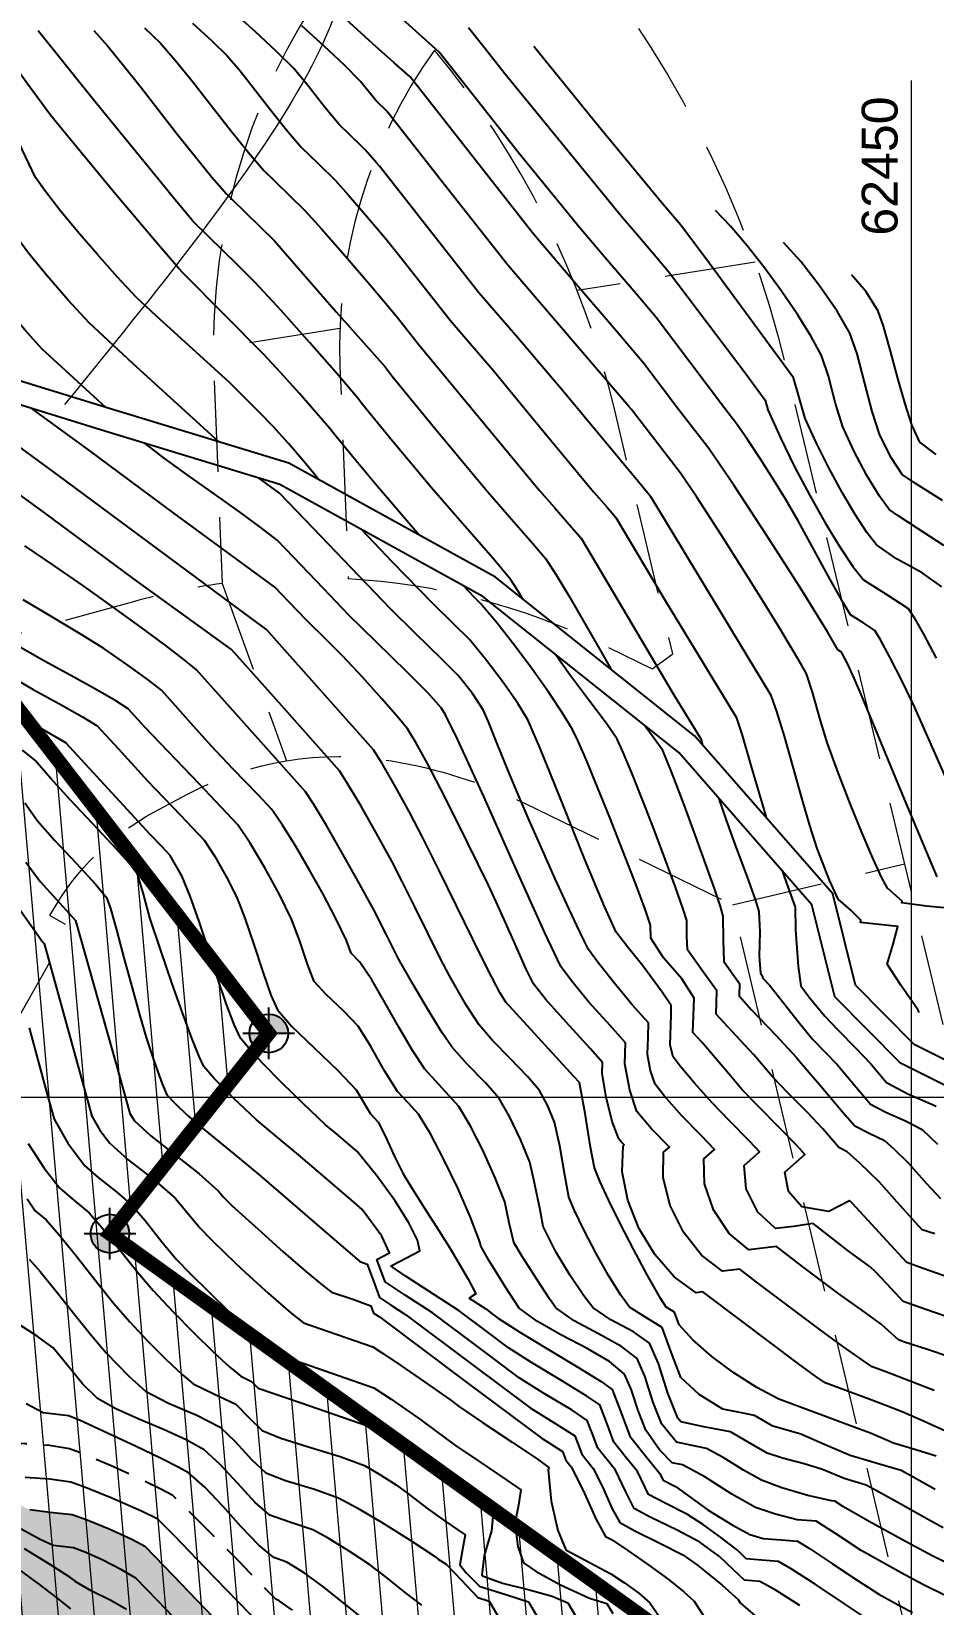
# Model space of a CAD drawing. Header units: metres. Extents: x 62264 to 62602, y 108404 to 109101.
# Drawn here: x 62419.3 to 62450.8, y 108682.3 to 108737.2 of the extents above; entities that cross this region are included whole.
import ezdxf
from ezdxf.enums import TextEntityAlignment as Align

# ---------------------------------------------------------------- set-up
doc = ezdxf.new("R2010")
doc.units = ezdxf.units.M
doc.header["$MEASUREMENT"] = 0
doc.linetypes.add('NASCOSTA', pattern=[9.525, 6.35, -3.175])
doc.linetypes.add('TRATTEGGIATA2', pattern=[0.375, 0.25, -0.125])
for name, color, linetype, lineweight in [('0__Symbol', 7, 'Continuous', 25), ('0_Col__Red_0.50', 14, 'Continuous', 50), ('0_Hatch', 2, 'Continuous', 9)]:
    doc.layers.add(name, color=color, linetype=linetype, lineweight=lineweight)
for name, color, linetype in [('colore lago', 131, 'Continuous'), ('coordinate', 2, 'Continuous'), ('curve livello 1m', 2, 'Continuous'), ('curve livello 5m', 7, 'Continuous'), ('LIN018CO', 6, 'Continuous'), ('LINCOLO-ROSSO-025', 10, 'Continuous'), ('Strade', 7, 'Continuous')]:
    doc.layers.add(name, color=color, linetype=linetype)
doc.layers.add('Colori bordi', color=5, linetype='Continuous', plot=False)
doc.styles.add('ARIAL', font='arial.ttf')

# ---------------------------------------------------------------- blocks, each defined once
blk = doc.blocks.new('CONTORNO')
at = {"layer": 'LINCOLO-ROSSO-025', "linetype": 'NASCOSTA', "lineweight": 0, "ltscale": 0.5}
for p, q in [((-21.794, 103.851), (-27.997, 102.858)), ((-36.269, 101.533), (-40.68, 100.827)), ((-40.374, 92.645), (-38.135, 86.465)), ((-22.578, 81.44), (-16.586, 82.868))]:
    blk.add_line(p, q, dxfattribs=at)
at = {"layer": 'LINCOLO-ROSSO-025', "linetype": 'NASCOSTA', "lineweight": 0, "ltscale": 0.5, "flags": 128}
for points in [[(26.165, -94.334), (25.446, -93.474), (-6.877, 42.135), (-4.985, 41.623), (-4.907, 41.912), (-5.109, 41.967), (-4.481, 44.283), (-5.968, 44.686), (9.426, 101.471, 0.76503), (-27.561, 123.114), (-31.83, 118.918, 0.278191), (-69.079, 126.141), (-85.83, 120.005), (-86.105, 120.756), (-102.99, 114.571), (-98.153, 109.314), (-85.2, 114.059), (-84.427, 113.219), (-89.144, 103.05), (-84.307, 97.793), (-77.785, 111.855), (-78.51, 112.191), (-77.184, 115.052, -0.198912), (-74.368, 117.643), (-67.474, 120.163, -0.281645), (-36.074, 114.45, 0.175507), (-40.663, 100.044), (-40.374, 92.645, 0.034114), (-43.469, 92.01), (-53.105, 89.338), (-53.319, 90.109), (-70.647, 85.303), (-66.249, 79.674), (-52.956, 83.36), (-52.253, 82.461), (-57.773, 72.704), (-53.908, 67.757), (-53.375, 67.075), (-47.588, 77.303), (-45.683, 80.67), (-46.38, 81.064), (-46.314, 81.181, -0.14195), (-42.731, 84.682), (-41.604, 85.286, -0.165813), (-34.47, 86.461, -0.072308), (-29.805, 84.968), (-22.578, 81.44), (16.586, -82.868), (15.866, -82.007), (19.27, -96.287), (18.407, -96.98), (19.153, -100.108), (27.051, -106.511), (29.932, -105.824), (28.44, -103.877), (26.165, -94.334)], [(-28.746, 115.78, -0.121281), (-20.708, 100.164), (-8.908, 50.657), (5.179, 102.622, 0.76503), (-24.477, 119.975)], [(-32.974, 111.245, 0.166114), (-36.267, 100.216), (-35.977, 92.817, -0.099876), (-27.103, 90.504), (-25.383, 89.664), (-24.664, 90.194), (-26.7, 98.736, 0.115961)]]:
    blk.add_lwpolyline(points, format="xyb", close=True, dxfattribs=at)
blk = doc.blocks.new('LEV_PLAN')
h = blk.add_hatch(color=256)
h.dxf.hatch_style = 1
h.paths.add_polyline_path([(-0.135, 0), (0, 0), (0, 0.135, 0.414214)])
h.paths.add_polyline_path([(0, 0), (0, -0.135, 0.414214), (0.135, 0)])
for p, q in [((0, -0.18), (0, 0.18)), ((-0.18, 0), (0.18, 0))]:
    blk.add_line(p, q)
blk.add_circle((0, 0), 0.135)
at = {"lineweight": 30, "flags": 106}
blk.add_attdef('VALUE', text='', height=0.25, dxfattribs=at).set_placement((0, 0.3), align=Align.BOTTOM_CENTER)

msp = doc.modelspace()

# ---------------------------------------------------------------- hatches: boundary and pattern name
at = {"layer": '0_Hatch'}
h = msp.add_hatch(dxfattribs=at)
h.set_pattern_fill('ANSI31', color=80, scale=10, angle=50)
h.paths.add_polyline_path([(62461.573, 108657.106), (62469.287, 108673.52), (62447.136, 108677.206), (62422.066, 108695.24), (62427.603, 108702.225), (62411.363, 108723.278), (62402.491, 108718.984), (62391.87, 108729.152), (62395.054, 108733.894), (62378.537, 108753.334), (62360.975, 108748.063), (62354.234, 108739.358), (62410.968, 108683.883), (62448.728, 108660.35), (62450.64, 108661.812), (62451.148, 108664.314), (62456.414, 108662.941), (62458.266, 108662.184), (62459.322, 108661.386), (62460.2, 108659.93)])
at = {"layer": 'colore lago', "linetype": 'Continuous', "lineweight": 0}
msp.add_hatch(color=256, dxfattribs=at).paths.add_polyline_path([(62424.984, 108653.069), (62419.433, 108652.547), (62413.953, 108651.637), (62408.529, 108650.359), (62403.21, 108648.764), (62398.021, 108646.797), (62392.955, 108644.487), (62388.067, 108641.873), (62383.347, 108638.914), (62379.143, 108635.919), (62374.987, 108632.528), (62370.912, 108628.752), (62367.864, 108625.55), (62364.577, 108621.72), (62361.992, 108618.302), (62358.884, 108613.699), (62356.087, 108608.883), (62353.615, 108603.924), (62351.491, 108598.79), (62349.698, 108593.52), (62348.257, 108588.148), (62347.162, 108582.699), (62346.433, 108577.206), (62346.076, 108571.827), (62346.067, 108566.27), (62346.414, 108560.708), (62347.156, 108555.214), (62348.241, 108549.757), (62349.108, 108546.543), (62347.868, 108543.897), (62343.805, 108542.34), (62343.071, 108542.931), (62342.215, 108543.399), (62341.494, 108543.605), (62340.731, 108543.397), (62339.788, 108542.895), (62338.814, 108542.367), (62337.958, 108542.081), (62337.463, 108542.167), (62336.538, 108542.374), (62334.253, 108542.969), (62331.322, 108543.785), (62328.139, 108544.685), (62325.098, 108545.533), (62322.593, 108546.195), (62321.848, 108546.361), (62320.984, 108546.545), (62320.474, 108546.666), (62319.859, 108546.963), (62319.103, 108547.335), (62317.961, 108547.824), (62316.581, 108548.386), (62315.066, 108548.989), (62313.523, 108549.599), (62312.055, 108550.183), (62310.769, 108550.711), (62309.769, 108551.147), (62309.112, 108551.475), (62308.074, 108552.131), (62305.134, 108553.829), (62301.974, 108555.846), (62300, 108557.145), (62300, 108746.102), (62331.882, 108763.679), (62334.507, 108761.512), (62338.392, 108758.6), (62343.084, 108755.721), (62348.103, 108752.428), (62352.959, 108748.821), (62356.982, 108746.672), (62361.491, 108743.204), (62364.809, 108741.018), (62364.85, 108740.982), (62366.701, 108739.452), (62368.7, 108737.832), (62369.305, 108737.355), (62369.749, 108737.014), (62370.359, 108736.582), (62371.24, 108735.973), (62371.627, 108735.711), (62374.472, 108733.847), (62374.708, 108733.696), (62375.544, 108733.194), (62376.513, 108732.622), (62377.024, 108732.307), (62377.264, 108731.984), (62377.853, 108731.572), (62378.743, 108731.016), (62379.493, 108730.514), (62379.904, 108730.173), (62380.53, 108729.628), (62381.289, 108728.95), (62382.099, 108728.213), (62382.879, 108727.488), (62383.568, 108726.81), (62384.361, 108726.013), (62384.891, 108725.5), (62385.513, 108725.007), (62386.29, 108724.44), (62387.153, 108723.834), (62388.028, 108723.224), (62388.845, 108722.646), (62389.533, 108722.136), (62390.019, 108721.728), (62390.461, 108721.189), (62391.046, 108720.467), (62391.593, 108719.84), (62392.228, 108719.121), (62392.561, 108718.731), (62392.862, 108718.087), (62393.16, 108717.245), (62393.458, 108716.296), (62393.758, 108715.335), (62394.064, 108714.455), (62394.378, 108713.747), (62394.629, 108713.387), (62395.018, 108712.892), (62395.432, 108712.426), (62395.814, 108712.034), (62396.33, 108711.596), (62397.152, 108710.938), (62398.032, 108710.258), (62398.87, 108709.636), (62399.584, 108709.126), (62399.96, 108708.881), (62400.685, 108708.661), (62401.612, 108708.484), (62402.549, 108708.306), (62403.305, 108708.084), (62403.979, 108707.68), (62404.973, 108707.002), (62405.674, 108706.477), (62406.299, 108705.979), (62406.659, 108705.658), (62407.074, 108705.014), (62407.565, 108704.234), (62408.06, 108703.631), (62408.444, 108703.148), (62408.613, 108702.358), (62408.809, 108701.374), (62409.055, 108700.585), (62409.399, 108699.598), (62409.737, 108698.707), (62410.053, 108697.961), (62410.417, 108697.156), (62410.768, 108696.423), (62411.044, 108695.894), (62411.352, 108695.436), (62411.941, 108694.585), (62412.688, 108693.536), (62413.24, 108692.756), (62413.64, 108692.028), (62414.101, 108691.1), (62414.582, 108690.096), (62415.042, 108689.143), (62415.44, 108688.363), (62415.735, 108687.883), (62416.22, 108687.475), (62417.091, 108686.877), (62417.986, 108686.309), (62418.762, 108685.857), (62419.277, 108685.61), (62419.98, 108685.523), (62420.747, 108685.436), (62421.269, 108685.254), (62422.042, 108684.935), (62422.834, 108684.575), (62423.302, 108684.318), (62424.281, 108683.305), (62425.656, 108681.875), (62426.449, 108681.066), (62427.156, 108680.351), (62427.673, 108679.833), (62427.895, 108679.62), (62428.432, 108679.384), (62429.04, 108678.92), (62429.869, 108678.212), (62430.484, 108677.629), (62430.843, 108677.243), (62431.218, 108676.364), (62431.557, 108675.296), (62431.913, 108674.527), (62432.355, 108674.247), (62432.858, 108673.942), (62433.455, 108673.231), (62434.097, 108672.326), (62434.701, 108671.601), (62435.197, 108671.28), (62435.685, 108671.01), (62436.144, 108670.755), (62436.707, 108670.388), (62437.492, 108669.855), (62438.358, 108669.253), (62439.162, 108668.678), (62440.078, 108667.996), (62441.13, 108667.19), (62442.002, 108666.501), (62442.908, 108665.758), (62443.789, 108665.021), (62444.562, 108664.359), (62445.144, 108663.844), (62445.453, 108663.547), (62446.014, 108662.665), (62446.501, 108661.941), (62447.153, 108661.7), (62448.876, 108661.081), (62447.183, 108652.749), (62446.943, 108651.566), (62441.595, 108652.495), (62436.09, 108653.04), (62430.527, 108653.236)])

# ---------------------------------------------------------------- linework, layer by layer
at = {"layer": '0_Col__Red_0.50', "color": 80, "const_width": 0.5}
msp.add_lwpolyline([(62461.573, 108657.106), (62469.287, 108673.52), (62447.136, 108677.206), (62422.066, 108695.24), (62427.603, 108702.225), (62411.363, 108723.278), (62402.491, 108718.984), (62391.87, 108729.152), (62395.054, 108733.894), (62378.537, 108753.334), (62360.975, 108748.063), (62354.234, 108739.358), (62410.968, 108683.883), (62448.728, 108660.35), (62450.64, 108661.812), (62451.148, 108664.314), (62456.414, 108662.941), (62458.266, 108662.184), (62459.322, 108661.386), (62460.2, 108659.93), (62461.573, 108657.106)], dxfattribs=at)
at = {"layer": 'Colori bordi', "linetype": 'Continuous', "lineweight": 0, "flags": 128}
msp.add_lwpolyline([(62419.277, 108685.61), (62419.98, 108685.523), (62420.747, 108685.436), (62420.747, 108685.436), (62421.269, 108685.254), (62422.042, 108684.935), (62422.834, 108684.575), (62423.302, 108684.318), (62423.302, 108684.318), (62424.281, 108683.305), (62425.656, 108681.875)], dxfattribs=at)
at = {"layer": 'coordinate', "linetype": 'Continuous', "lineweight": 0}
for p, q in [((62450, 108735.452), (62450, 108403.974)), ((62300, 108700), (62492.122, 108700))]:
    msp.add_line(p, q, dxfattribs=at)
at = {"layer": 'curve livello 1m', "color": 152, "linetype": 'TRATTEGGIATA2', "ltscale": 5, "flags": 128}
msp.add_lwpolyline([(62449.409, 108663.703), (62444.734, 108667.217), (62444.734, 108667.217), (62443.954, 108667.783), (62443.429, 108668.028), (62442.969, 108668.248), (62442.969, 108668.248), (62442.47, 108668.783), (62441.977, 108669.175), (62441.124, 108669.816), (62440.102, 108670.575), (62439.103, 108671.321), (62438.32, 108671.922), (62438.32, 108671.922), (62437.534, 108672.562), (62437.08, 108672.956), (62437.08, 108672.956), (62436.692, 108673.419), (62436.139, 108674.141), (62435.492, 108675.027), (62434.819, 108675.983), (62434.191, 108676.913), (62434.191, 108676.913), (62434.183, 108676.926), (62434.135, 108676.968), (62433.554, 108677.536), (62432.857, 108678.242), (62432.184, 108678.923), (62431.677, 108679.412), (62431.677, 108679.412), (62430.841, 108680.147), (62429.964, 108680.89), (62429.133, 108681.568), (62428.437, 108682.108), (62427.967, 108682.438), (62427.967, 108682.438), (62427.85, 108682.49), (62427.362, 108682.981), (62426.953, 108683.405), (62426.568, 108683.805), (62426.568, 108683.805), (62425.763, 108684.619), (62425.037, 108685.346), (62424.499, 108685.878), (62424.256, 108686.107), (62424.256, 108686.107), (62423.838, 108686.33), (62423.033, 108686.718), (62422.083, 108687.153), (62422.083, 108687.153), (62421.201, 108687.532), (62420.659, 108687.741), (62420.659, 108687.741), (62419.96, 108687.849), (62419.097, 108687.916), (62418.267, 108687.984), (62417.665, 108688.094), (62417.665, 108688.094), (62417.563, 108688.156), (62417.547, 108688.17), (62417.258, 108688.62), (62416.882, 108689.325), (62416.442, 108690.213), (62415.962, 108691.213), (62415.465, 108692.25), (62414.976, 108693.254), (62414.519, 108694.151), (62414.116, 108694.869), (62414.116, 108694.869), (62413.888, 108695.19), (62413.731, 108695.42), (62413.447, 108696.014), (62412.957, 108697.086), (62412.957, 108697.086), (62412.542, 108698.014), (62412.149, 108698.906), (62411.838, 108699.625), (62411.669, 108700.032), (62411.669, 108700.032), (62411.493, 108700.551), (62411.338, 108701.075), (62411.338, 108701.075), (62411.14, 108702.019), (62410.936, 108703.116), (62410.783, 108703.767), (62410.783, 108703.767), (62410.46, 108704.208), (62409.848, 108704.939), (62409.171, 108705.744), (62408.647, 108706.405), (62408.195, 108707.116), (62407.772, 108707.467), (62406.911, 108708.146), (62405.935, 108708.914), (62405.164, 108709.532), (62404.859, 108709.794), (62404.558, 108710.033), (62403.965, 108710.163), (62402.733, 108710.397), (62401.329, 108710.662), (62400.217, 108710.883), (62399.534, 108711.046), (62399.508, 108711.064), (62399.419, 108711.135), (62398.941, 108711.7), (62398.366, 108712.469), (62397.791, 108713.304), (62397.315, 108714.068), (62396.999, 108714.708), (62396.588, 108715.641), (62396.135, 108716.7), (62395.69, 108717.718), (62395.307, 108718.531), (62394.833, 108719.384), (62394.335, 108720.199), (62394, 108720.666), (62393.527, 108721.291), (62392.891, 108722.096), (62392.334, 108722.781), (62392.022, 108723.139), (62391.403, 108723.624), (62390.228, 108724.482), (62388.787, 108725.522), (62387.371, 108726.549), (62386.269, 108727.371), (62385.592, 108727.906), (62384.834, 108728.52), (62384.222, 108729.031), (62383.639, 108729.546), (62382.938, 108730.185), (62382.188, 108730.877), (62381.454, 108731.553), (62380.802, 108732.145), (62380.301, 108732.582), (62379.555, 108733.154), (62378.591, 108733.891), (62378.094, 108734.284), (62377.713, 108734.585), (62377.036, 108735.03), (62375.97, 108735.715), (62375.055, 108736.311), (62373.009, 108737.706), (62371.181, 108738.986), (62370.681, 108739.355), (62370.133, 108739.77), (62369.655, 108740.145), (62369.247, 108740.473), (62368.148, 108741.404), (62366.867, 108742.513), (62365.789, 108743.468)], dxfattribs=at)
at = {"layer": 'curve livello 1m', "flags": 128}
for points in [[(62429.349, 108721.53), (62429.122, 108721.802), (62428.82, 108722.171), (62428.768, 108722.239), (62428.29, 108722.793), (62427.74, 108723.399), (62427.285, 108723.87), (62426.721, 108724.438), (62426.218, 108724.932), (62423.681, 108727.249), (62422.979, 108727.894), (62422.315, 108728.608), (62421.618, 108729.391), (62420.936, 108730.187), (62420.318, 108730.936), (62419.813, 108731.582), (62419.47, 108732.065), (62419.117, 108732.801), (62418.75, 108733.581), (62418.265, 108734.316), (62417.656, 108735.144), (62417.105, 108735.818), (62415.794, 108737.039), (62413.415, 108739.201)], [(62421.922, 108724.052), (62419.695, 108726.1), (62419.098, 108726.757), (62418.527, 108727.436), (62418.154, 108727.932), (62417.807, 108728.562), (62417.416, 108729.398), (62417, 108730.344), (62416.579, 108731.306), (62416.17, 108732.189), (62415.794, 108732.9), (62415.349, 108733.552), (62414.863, 108734.166), (62414.121, 108734.858), (62412.774, 108736.082), (62411.614, 108737.147), (62409.805, 108738.892)], [(62432.841, 108719.602), (62431.397, 108721.289), (62431.397, 108721.289), (62430.521, 108722.336), (62429.847, 108723.161), (62429.731, 108723.313), (62429.271, 108723.856), (62428.663, 108724.549), (62428.015, 108725.272), (62427.434, 108725.903), (62424.656, 108728.702), (62424.45, 108728.904), (62423.673, 108729.809), (62422.215, 108731.548), (62420.513, 108733.599), (62419.994, 108734.239), (62419.376, 108735.076), (62418.67, 108736.054), (62418.226, 108736.644), (62416.631, 108738.13)], [(62425.867, 108722.85), (62422.868, 108725.589), (62421.337, 108726.997), (62420.61, 108727.789), (62419.867, 108728.647), (62419.228, 108729.43), (62418.812, 108729.999), (62418.46, 108730.67), (62418.059, 108731.573), (62417.649, 108732.499), (62417.272, 108733.24), (62416.892, 108733.816), (62416.415, 108734.464), (62415.984, 108734.992), (62414.958, 108735.949), (62413.095, 108737.641)], [(62450.274, 108702.958), (62450.247, 108703.029), (62450.247, 108703.029), (62449.637, 108703.91), (62449.162, 108704.64), (62449.162, 108704.64), (62449.375, 108705.337), (62449.532, 108705.948), (62449.532, 108705.948), (62448.887, 108706.021), (62448.235, 108706.093), (62448.235, 108706.093), (62448.25, 108706.175), (62447.892, 108706.519), (62447.457, 108706.909), (62447.457, 108706.909), (62447.15, 108707.572), (62446.726, 108708.669), (62446.726, 108708.669), (62446.467, 108709.469), (62446.175, 108710.472), (62445.871, 108711.552), (62445.579, 108712.585), (62445.322, 108713.443), (62445.123, 108714.002), (62445.123, 108714.002), (62441.197, 108720.482), (62440.929, 108720.933), (62440.81, 108721.071), (62440.479, 108721.471), (62437.861, 108724.633), (62436.281, 108726.474), (62434.93, 108728.052), (62431.458, 108732.46), (62431.358, 108732.586), (62430.969, 108733.036), (62430.84, 108733.162), (62430.045, 108733.93), (62429.538, 108734.543), (62428.964, 108735.279), (62428.475, 108735.865), (62427.874, 108736.465), (62427.124, 108737.157), (62426.289, 108737.901)], [(62450.901, 108707.678), (62449.827, 108710.247), (62448.325, 108713.879), (62448.325, 108713.879), (62448.008, 108714.609), (62447.788, 108715.098), (62447.788, 108715.098), (62447.571, 108715.515), (62447.44, 108715.6), (62447.085, 108716.23), (62446.105, 108717.81), (62444.958, 108719.6), (62443.838, 108721.302), (62442.94, 108722.617), (62441.889, 108723.98), (62440.682, 108725.581), (62439.717, 108726.721), (62438.239, 108728.44), (62436.975, 108729.925), (62436.802, 108730.136), (62434.345, 108733.269), (62432.527, 108735.574), (62431.977, 108736.066), (62431.232, 108736.73), (62429.898, 108737.948)], [(62452.381, 108708.481), (62450.133, 108713.592), (62449.685, 108714.506), (62449.259, 108715.341), (62448.921, 108715.973), (62448.736, 108716.276), (62448.736, 108716.276), (62448.316, 108716.547), (62447.889, 108716.822), (62447.889, 108716.822), (62447.638, 108717.224), (62447.179, 108718.048), (62446.617, 108719.076), (62446.058, 108720.092), (62445.608, 108720.877), (62445.608, 108720.877), (62445.21, 108721.518), (62444.744, 108722.246), (62444.289, 108722.937), (62443.924, 108723.471), (62443.497, 108724.025), (62441.111, 108727.188), (62440.415, 108728.012), (62439.347, 108729.254), (62438.434, 108730.326), (62436.318, 108732.914), (62434.726, 108734.944), (62433.548, 108736.438), (62431.797, 108738.007)], [(62421.506, 108737.198), (62421.986, 108736.653), (62422.542, 108735.976), (62423.15, 108735.209), (62423.785, 108734.394), (62424.425, 108733.574), (62425.044, 108732.79), (62425.62, 108732.086), (62426.127, 108731.503), (62426.127, 108731.503), (62426.296, 108731.34), (62427.808, 108729.864), (62429.955, 108727.381), (62431.657, 108725.462), (62431.9, 108725.141), (62433.32, 108723.405), (62435.162, 108721.202), (62435.917, 108720.329), (62436.792, 108719.324), (62437.268, 108718.767), (62437.628, 108718.218), (62438.091, 108717.443), (62438.622, 108716.522), (62439.187, 108715.534), (62439.542, 108714.916)], [(62423.273, 108737.291), (62423.829, 108736.754), (62423.829, 108736.754), (62424.343, 108736.163), (62424.95, 108735.408), (62425.607, 108734.567), (62426.269, 108733.718), (62426.893, 108732.941), (62427.433, 108732.312), (62427.433, 108732.312), (62427.81, 108731.947), (62428.862, 108730.922), (62429.443, 108730.278), (62430.266, 108729.336), (62431.182, 108728.267), (62432.042, 108727.243), (62432.042, 108727.243), (62432.86, 108726.214), (62432.926, 108726.129), (62432.982, 108726.064), (62433.032, 108726.004), (62437.045, 108721.158), (62437.562, 108720.56), (62438.162, 108719.871), (62438.489, 108719.489), (62441.729, 108714.031), (62442.663, 108712.49), (62442.729, 108712.28)], [(62424.949, 108737.448), (62425.62, 108736.835), (62426.152, 108736.309), (62426.152, 108736.309), (62426.604, 108735.784), (62427.143, 108735.106), (62427.715, 108734.371), (62428.265, 108733.677), (62428.739, 108733.121), (62428.739, 108733.121), (62429.325, 108732.554), (62429.915, 108731.979), (62430.385, 108731.455), (62431.046, 108730.691), (62431.7, 108729.915), (62431.7, 108729.915), (62432.159, 108729.337), (62433.928, 108727.091), (62434.616, 108726.287), (62435.422, 108725.349), (62435.422, 108725.349), (62436.756, 108723.737), (62438.927, 108721.114), (62439.376, 108720.597), (62439.709, 108720.211), (62441.463, 108717.257), (62443.893, 108713.246), (62444.091, 108712.653), (62444.415, 108711.56), (62444.802, 108710.228), (62444.942, 108709.748)], [(62434.569, 108737.301), (62435.107, 108736.619), (62435.835, 108735.692), (62435.835, 108735.692), (62439.892, 108730.728), (62439.892, 108730.728), (62440.455, 108730.068), (62441.112, 108729.303), (62441.541, 108728.796), (62441.541, 108728.796), (62444.207, 108725.26), (62444.908, 108724.301), (62445.008, 108723.962), (62445.441, 108722.996), (62445.936, 108721.984), (62446.466, 108720.977), (62447, 108720.028), (62447.509, 108719.188), (62447.965, 108718.509), (62448.338, 108718.043), (62449.125, 108717.538), (62449.9, 108717.036), (62450.091, 108716.743), (62450.425, 108716.146), (62450.866, 108715.313)], [(62451.065, 108717.797), (62450.378, 108718.287), (62449.489, 108718.77), (62448.788, 108719.265), (62448.788, 108719.265), (62448.457, 108719.686), (62448.048, 108720.314), (62447.594, 108721.087), (62447.13, 108721.945), (62446.691, 108722.826), (62446.31, 108723.669), (62446.31, 108723.669), (62446.097, 108724.403), (62445.893, 108725.079), (62442.972, 108729.075), (62441.97, 108730.403), (62441.351, 108731.129), (62439.089, 108733.874), (62436.849, 108736.637)], [(62451.088, 108720.805), (62450.15, 108721.4), (62449.686, 108721.709), (62449.686, 108721.709), (62449.314, 108722.277), (62448.913, 108723.083), (62448.913, 108723.083), (62448.643, 108723.907), (62448.376, 108724.932), (62448.115, 108725.921), (62447.864, 108726.636), (62447.417, 108727.409), (62446.809, 108728.294), (62446.151, 108729.141), (62445.549, 108729.802)], [(62450.875, 108722.412), (62450.297, 108722.839), (62450.022, 108723.444), (62449.786, 108724.178), (62449.529, 108725.105), (62449.273, 108726.062), (62449.039, 108726.886), (62448.849, 108727.414), (62448.427, 108728.077), (62447.924, 108728.679)], [(62450.866, 108687.487), (62450.161, 108687.7), (62449.379, 108687.931), (62449.379, 108687.931), (62448.581, 108688.283), (62448.202, 108688.428), (62445.424, 108689.458), (62445.386, 108689.475), (62445.376, 108689.478), (62445.37, 108689.481), (62445.359, 108689.483), (62444.62, 108689.871), (62443.823, 108690.385), (62443.051, 108690.962), (62442.387, 108691.542), (62441.912, 108692.062), (62441.912, 108692.062), (62441.746, 108692.503), (62441.459, 108692.683), (62441.272, 108692.965), (62440.797, 108693.808), (62440.314, 108694.704), (62439.857, 108695.589), (62439.459, 108696.399), (62439.149, 108697.07), (62438.962, 108697.54), (62438.962, 108697.54), (62438.822, 108698.259), (62438.63, 108699.435), (62438.449, 108700.446), (62438.449, 108700.446), (62438.435, 108700.502), (62438.435, 108700.509), (62438.244, 108700.722), (62435.869, 108703.31), (62435.675, 108703.63), (62435.246, 108704.448), (62434.717, 108705.507), (62434.134, 108706.695), (62433.542, 108707.903), (62432.986, 108709.019), (62432.512, 108709.934), (62432.512, 108709.934), (62432.018, 108710.826), (62431.552, 108711.631), (62431.254, 108712.108), (62431.254, 108712.108), (62427.793, 108716.011), (62427.521, 108716.313), (62426.996, 108716.693), (62420.494, 108721.517), (62417.461, 108723.73)], [(62450.798, 108689.771), (62449.059, 108690.441), (62448.636, 108690.598), (62448.298, 108690.827), (62447.609, 108691.316), (62446.778, 108691.918), (62446.778, 108691.918), (62444.597, 108693.559), (62444.021, 108694.003), (62443.424, 108693.928), (62442.687, 108694.495), (62442.064, 108695.293), (62441.603, 108696.222), (62441.356, 108697.183), (62441.37, 108698.077), (62441.37, 108698.077), (62441.571, 108698.255), (62440.946, 108698.9), (62440.437, 108699.501), (62440.192, 108700.24), (62440.016, 108701.161), (62440.016, 108701.161), (62440.037, 108701.899), (62439.505, 108702.498), (62438.764, 108703.316), (62438.764, 108703.316), (62438.158, 108704.06), (62437.789, 108704.553), (62437.789, 108704.553), (62437.225, 108705.733), (62436.221, 108707.974), (62435.1, 108710.487), (62434.184, 108712.483), (62434.184, 108712.483), (62433.759, 108713.33), (62433.619, 108713.572), (62433.169, 108714.08), (62432.435, 108714.812), (62431.337, 108715.885), (62430.399, 108716.813), (62430.399, 108716.813), (62429.507, 108717.739), (62428.481, 108718.816), (62427.891, 108719.42), (62427.341, 108719.858), (62426.578, 108720.415), (62425.698, 108721.04), (62424.794, 108721.68), (62423.961, 108722.283), (62423.295, 108722.797)], [(62450.834, 108686.321), (62450.095, 108686.737), (62449.648, 108686.977), (62449.648, 108686.977), (62448.81, 108687.231), (62447.87, 108687.509), (62447.87, 108687.509), (62447.006, 108687.879), (62446.149, 108688.246), (62446.149, 108688.246), (62445.631, 108688.396), (62445.177, 108688.531), (62445.177, 108688.531), (62444.535, 108688.905), (62443.97, 108689.016), (62443.436, 108689.125), (62443.436, 108689.125), (62442.612, 108689.631), (62441.965, 108690.226), (62441.965, 108690.226), (62441.638, 108691.108), (62441.313, 108691.964), (62441.313, 108691.964), (62440.772, 108692.309), (62440.178, 108692.673), (62440.178, 108692.673), (62439.872, 108693.095), (62439.444, 108693.784), (62439.444, 108693.784), (62439.016, 108694.553), (62438.6, 108695.35), (62438.262, 108696.046), (62438.066, 108696.514), (62438.066, 108696.514), (62437.927, 108697.282), (62437.75, 108698.304), (62437.75, 108698.304), (62437.568, 108699.13), (62437.319, 108699.716), (62437.041, 108700.227), (62437.041, 108700.227), (62436.627, 108700.72), (62436.027, 108701.34), (62435.405, 108701.98), (62434.926, 108702.532), (62434.926, 108702.532), (62434.478, 108703.231), (62433.9, 108704.226), (62433.9, 108704.226), (62433.563, 108704.871), (62433.144, 108705.716), (62432.692, 108706.64), (62432.257, 108707.52), (62431.888, 108708.235), (62431.888, 108708.235), (62431.357, 108709.2), (62430.82, 108710.143), (62430.364, 108710.917), (62430.071, 108711.376), (62430.071, 108711.376), (62428.054, 108713.651), (62426.3, 108715.606), (62422.906, 108718.061), (62419.723, 108720.422), (62418.238, 108721.505)], [(62451.32, 108690.948), (62450.566, 108691.197), (62449.736, 108691.471), (62449.736, 108691.471), (62449.555, 108691.536), (62448.96, 108692.089), (62448.312, 108692.551), (62447.482, 108693.139), (62447.482, 108693.139), (62446.225, 108694.085), (62445.302, 108694.797), (62444.346, 108694.677), (62443.654, 108695.249), (62443.113, 108696.066), (62442.796, 108696.982), (62442.776, 108697.846), (62442.776, 108697.846), (62443.144, 108698.172), (62442.677, 108698.661), (62442.001, 108699.352), (62442.001, 108699.352), (62441.393, 108700.046), (62441.07, 108700.451), (62441.07, 108700.451), (62440.916, 108700.914), (62440.806, 108701.49), (62440.806, 108701.49), (62440.83, 108702.092), (62440.838, 108702.594), (62440.838, 108702.594), (62440.277, 108703.218), (62439.632, 108704.002), (62439.067, 108704.719), (62438.75, 108705.154), (62438.75, 108705.154), (62438.597, 108705.447), (62438.338, 108705.988), (62437.995, 108706.728), (62437.59, 108707.619), (62437.145, 108708.613), (62436.682, 108709.66), (62436.224, 108710.712), (62436.224, 108710.712), (62435.934, 108711.414), (62435.579, 108712.299), (62435.261, 108713.087), (62435.083, 108713.501), (62435.083, 108713.501), (62434.7, 108714.071), (62434.208, 108714.7), (62434.208, 108714.7), (62433.661, 108715.247), (62432.692, 108716.193), (62431.86, 108717.016), (62431.86, 108717.016), (62430.476, 108718.453), (62428.886, 108720.123), (62427.972, 108721.058), (62427.972, 108721.058), (62427.241, 108721.595)], [(62451.191, 108692.368), (62450.542, 108692.583), (62450.542, 108692.583), (62449.721, 108692.876), (62449.309, 108693.316), (62448.771, 108693.902), (62448.771, 108693.902), (62448.576, 108694.083), (62448.185, 108694.361), (62447.853, 108694.611), (62446.584, 108695.591), (62445.896, 108695.495), (62445.267, 108695.425), (62445.267, 108695.425), (62444.651, 108695.995), (62444.249, 108696.806), (62444.183, 108697.615), (62444.183, 108697.615), (62444.717, 108698.089), (62444.377, 108698.459), (62443.666, 108699.174), (62443.057, 108699.804), (62443.057, 108699.804), (62442.446, 108700.493), (62441.944, 108701.085), (62441.703, 108701.402), (62441.703, 108701.402), (62441.597, 108701.819), (62441.627, 108702.874), (62441.637, 108703.195), (62441.314, 108703.665), (62440.642, 108704.576), (62440.642, 108704.576), (62440.115, 108705.241), (62439.712, 108705.755), (62439.712, 108705.755), (62439.304, 108706.654), (62438.626, 108708.293), (62437.798, 108710.357), (62437.056, 108712.196), (62436.639, 108713.162), (62436.639, 108713.162), (62436.272, 108713.745), (62435.746, 108714.493), (62435.156, 108715.275), (62434.598, 108715.959), (62434.598, 108715.959), (62434.047, 108716.505), (62433.32, 108717.219), (62433.32, 108717.219), (62431.921, 108718.657), (62430.851, 108719.787)], [(62451.118, 108684.982), (62450.447, 108685.349), (62449.614, 108685.818), (62448.861, 108686.24), (62448.43, 108686.467), (62448.43, 108686.467), (62447.659, 108686.698), (62446.912, 108687.018), (62446.268, 108687.211), (62445.51, 108687.417), (62444.977, 108687.585), (62444.977, 108687.585), (62444.322, 108687.97), (62443.701, 108688.33), (62443.701, 108688.33), (62442.771, 108688.505), (62441.965, 108688.676), (62441.965, 108688.676), (62441.862, 108688.805), (62441.518, 108689.675), (62441.189, 108690.718), (62440.879, 108691.424), (62440.879, 108691.424), (62440.324, 108691.819), (62439.533, 108692.239), (62438.897, 108692.663), (62438.897, 108692.663), (62438.588, 108693.067), (62438.114, 108693.786), (62437.616, 108694.603), (62437.616, 108694.603), (62437.169, 108695.488), (62437.067, 108696.069), (62436.846, 108697.123), (62436.699, 108697.738), (62436.699, 108697.738), (62436.391, 108698.503), (62435.997, 108699.323), (62435.635, 108699.952), (62435.635, 108699.952), (62435.165, 108700.493), (62434.513, 108701.159), (62433.982, 108701.753), (62433.982, 108701.753), (62433.649, 108702.248), (62433.171, 108703.021), (62432.633, 108703.927), (62432.124, 108704.823), (62432.124, 108704.823), (62431.705, 108705.656), (62431.264, 108706.537), (62431.264, 108706.537), (62430.713, 108707.542), (62430.143, 108708.553), (62429.611, 108709.473), (62429.174, 108710.203), (62428.889, 108710.644), (62428.889, 108710.644), (62428.315, 108711.29), (62425.078, 108714.898), (62424.642, 108715.26), (62423.979, 108715.77), (62423.141, 108716.391), (62422.182, 108717.085), (62421.153, 108717.814), (62420.107, 108718.54), (62419.096, 108719.225)], [(62451.577, 108693.618), (62450.417, 108694.025), (62449.848, 108694.238), (62449.848, 108694.238), (62449.56, 108694.549), (62447.95, 108696.287), (62447.863, 108696.383), (62447.846, 108696.399), (62447.85, 108696.382), (62447.126, 108696.014), (62446.189, 108696.174), (62446.189, 108696.174), (62445.718, 108696.705), (62445.59, 108697.384), (62445.59, 108697.384), (62446.29, 108698.006), (62446.025, 108698.305), (62445.399, 108698.939), (62444.674, 108699.669), (62444.112, 108700.255), (62444.112, 108700.255), (62443.696, 108700.741), (62443.171, 108701.369), (62442.717, 108701.901), (62442.717, 108701.901), (62442.392, 108702.25), (62442.408, 108702.841), (62442.431, 108703.452), (62442.431, 108703.452), (62442.005, 108704.127), (62441.369, 108704.854), (62440.925, 108705.542), (62440.925, 108705.542), (62440.914, 108705.998), (62440.742, 108706.517), (62440.404, 108707.429), (62440.404, 108707.429), (62439.953, 108708.595), (62439.494, 108709.753), (62439.058, 108710.83), (62438.676, 108711.751), (62438.378, 108712.44), (62438.196, 108712.823), (62438.196, 108712.823), (62437.847, 108713.395), (62437.364, 108714.112), (62436.792, 108714.915), (62436.176, 108715.74), (62435.56, 108716.529), (62434.988, 108717.219), (62434.988, 108717.219), (62434.781, 108717.423), (62434.382, 108717.838)], [(62451.475, 108683.644), (62450.761, 108683.997), (62450.761, 108683.997), (62449.67, 108684.581), (62448.515, 108685.219), (62447.642, 108685.72), (62447.642, 108685.72), (62447.344, 108685.913), (62447.219, 108685.923), (62446.4, 108686.114), (62445.496, 108686.379), (62444.778, 108686.639), (62444.778, 108686.639), (62444.153, 108686.988), (62443.445, 108687.439), (62442.866, 108687.754), (62442.866, 108687.754), (62442.303, 108687.86), (62441.814, 108687.964), (62441.814, 108687.964), (62441.304, 108688.597), (62441.003, 108689.357), (62440.716, 108690.268), (62440.445, 108690.885), (62439.905, 108691.303), (62439.096, 108691.746), (62438.255, 108692.201), (62437.617, 108692.653), (62437.617, 108692.653), (62437.395, 108692.964), (62436.958, 108693.626), (62436.437, 108694.439), (62436.437, 108694.439), (62436.142, 108694.931), (62435.989, 108695.615), (62435.831, 108696.345), (62435.831, 108696.345), (62435.501, 108697.187), (62435.075, 108698.127), (62434.626, 108699.01), (62434.229, 108699.678), (62434.229, 108699.678), (62433.658, 108700.305), (62433.039, 108700.975), (62433.039, 108700.975), (62432.611, 108701.623), (62432.138, 108702.437), (62431.654, 108703.3), (62431.191, 108704.095), (62430.781, 108704.705), (62430.781, 108704.705), (62430.473, 108705.018), (62430.314, 108705.459), (62429.94, 108706.225), (62429.494, 108707.074), (62429.012, 108707.943), (62428.529, 108708.768), (62428.082, 108709.485), (62427.707, 108710.031), (62427.233, 108710.54), (62426.354, 108711.453), (62425.598, 108712.249), (62424.976, 108712.941), (62424.262, 108713.746), (62423.857, 108714.19), (62423.4, 108714.548), (62422.658, 108715.085), (62421.852, 108715.64), (62421.027, 108716.156), (62419.981, 108716.78), (62419.044, 108717.343)], [(62418.674, 108714.639), (62419.386, 108714.218), (62420.282, 108713.723), (62421.11, 108713.263), (62421.614, 108712.947), (62421.614, 108712.947), (62422.347, 108712.154), (62423.377, 108711.035), (62423.377, 108711.035), (62424.526, 108709.83), (62425.347, 108708.963), (62425.347, 108708.963), (62425.706, 108708.411), (62426.128, 108707.672), (62426.486, 108706.966), (62426.486, 108706.966), (62426.771, 108706.242), (62427.082, 108705.322), (62427.393, 108704.372), (62427.676, 108703.557), (62427.904, 108703.045), (62427.904, 108703.045), (62428.405, 108702.469), (62429.188, 108701.719), (62430.016, 108700.934), (62430.647, 108700.253), (62430.647, 108700.253), (62431.151, 108699.419), (62431.418, 108699.129), (62431.659, 108698.654), (62431.988, 108697.935), (62432.285, 108697.324), (62432.285, 108697.324), (62432.577, 108696.847), (62433.038, 108696.126), (62433.534, 108695.354), (62433.927, 108694.724), (62433.927, 108694.724), (62434.55, 108693.658), (62434.825, 108693.142), (62434.825, 108693.142), (62434.591, 108692.995), (62435.167, 108692.615), (62435.387, 108692.45), (62435.58, 108692.306), (62436.352, 108691.81), (62437.357, 108691.2), (62438.375, 108690.586), (62439.188, 108690.084), (62439.577, 108689.807), (62439.577, 108689.807), (62439.87, 108689.051), (62440.187, 108688.18), (62440.187, 108688.18), (62440.687, 108687.556), (62441.227, 108686.892), (62441.227, 108686.892), (62441.35, 108686.641), (62441.778, 108686.421), (62442.327, 108686.027), (62442.92, 108685.597), (62442.92, 108685.597), (62443.756, 108685.083), (62444.379, 108684.746), (62444.379, 108684.746), (62444.842, 108684.61), (62445.485, 108684.562), (62446.032, 108684.512), (62446.032, 108684.512), (62446.459, 108684.257), (62447.257, 108683.73), (62448.154, 108683.134), (62448.877, 108682.672), (62448.877, 108682.672), (62449.416, 108682.366), (62450.048, 108682.026)], [(62448.69, 108681.658), (62447.674, 108682.33), (62446.649, 108683.013), (62445.815, 108683.557), (62445.377, 108683.812), (62444.797, 108683.855), (62444.253, 108683.904), (62443.951, 108684.193), (62443.403, 108684.619), (62442.758, 108685.085), (62442.207, 108685.451), (62441.444, 108685.836), (62440.847, 108686.15), (62440.457, 108686.945), (62440.027, 108687.474), (62439.629, 108687.972), (62439.377, 108688.665), (62439.143, 108689.268), (62438.696, 108689.576), (62437.789, 108690.128), (62436.764, 108690.747), (62435.959, 108691.259), (62435.155, 108691.86), (62434.24, 108692.545), (62433.385, 108693.11), (62432.39, 108693.749), (62431.87, 108694.107), (62431.866, 108694.117), (62432.376, 108694.383), (62432.87, 108694.646), (62432.793, 108695.009), (62432.483, 108695.62), (62431.993, 108696.396), (62431.376, 108697.254), (62430.683, 108698.109), (62430.022, 108698.68), (62429.584, 108699.04), (62428.814, 108699.763), (62428.062, 108700.498), (62427.398, 108701.174), (62426.894, 108701.718), (62426.62, 108702.058), (62426.394, 108702.531), (62426.122, 108703.262), (62425.819, 108704.163), (62425.498, 108705.147), (62425.174, 108706.126), (62424.86, 108707.013), (62424.572, 108707.72), (62424.167, 108708.429), (62423.875, 108708.737), (62423.467, 108709.165), (62421.75, 108711.032), (62420.526, 108712.355), (62419.865, 108712.741), (62419.066, 108713.196)], [(62440.718, 108712.956), (62440.718, 108712.956), (62441.04, 108712.518), (62441.31, 108712.145), (62441.659, 108711.292), (62442.073, 108710.197), (62442.472, 108709.116), (62442.833, 108708.118), (62443.129, 108707.273), (62443.338, 108706.648), (62443.433, 108706.314), (62443.445, 108705.474), (62443.471, 108704.728), (62444.02, 108703.966), (62444.006, 108703.528), (62444.436, 108703.042), (62445.277, 108702.165), (62445.995, 108701.394), (62446.149, 108701.201), (62446.236, 108701.11), (62446.877, 108700.36), (62447.607, 108699.483), (62448.034, 108698.999), (62448.537, 108698.747), (62449.072, 108698.485), (62449.406, 108698.188), (62449.902, 108697.701), (62450.535, 108696.994), (62451.019, 108696.465)], [(62446.115, 108682.271), (62445.263, 108682.822), (62444.721, 108683.111), (62444.193, 108683.155), (62443.808, 108683.514), (62443.321, 108683.986), (62442.636, 108684.481), (62441.836, 108684.897), (62440.895, 108685.349), (62440.345, 108685.66), (62440.04, 108686.264), (62439.688, 108686.999), (62439.071, 108687.764), (62438.883, 108688.28), (62438.709, 108688.729), (62438.177, 108689.081), (62437.186, 108689.679), (62436.338, 108690.211), (62434.924, 108691.27), (62433.313, 108692.476), (62432.359, 108693.099), (62431.666, 108693.561), (62431.376, 108694.337), (62431.814, 108694.567), (62431.547, 108695.155), (62430.86, 108696.078), (62430.486, 108696.413), (62429.664, 108697.122), (62428.64, 108697.992), (62427.815, 108698.671), (62427.17, 108699.204), (62426.379, 108699.956), (62425.7, 108700.648), (62425.336, 108701.071), (62425.174, 108701.415), (62424.917, 108702.063), (62424.591, 108702.943), (62424.222, 108703.984), (62423.836, 108705.113), (62423.459, 108706.258), (62423.219, 108707.121), (62423.03, 108707.773), (62422.731, 108708.161), (62422.171, 108708.784), (62421.456, 108709.547), (62420.694, 108710.357), (62419.991, 108711.12), (62419.454, 108711.744), (62419.437, 108711.767), (62419.017, 108712.099)], [(62416.164, 108710.432), (62419.726, 108705.408), (62419.776, 108705.353), (62419.834, 108705.146), (62421.437, 108699.334), (62421.716, 108698.85), (62422.056, 108698.391), (62422.056, 108698.391), (62422.704, 108697.819), (62423.602, 108697.114), (62424.343, 108696.479), (62424.343, 108696.479), (62424.755, 108695.98), (62425.207, 108695.427), (62425.207, 108695.427), (62425.578, 108695.046), (62426.113, 108694.523), (62426.651, 108694.015), (62426.651, 108694.015), (62427.584, 108693.171), (62428.386, 108692.473), (62428.816, 108692.13), (62428.816, 108692.13), (62429.987, 108691.722), (62431.23, 108691.289), (62431.566, 108691.078), (62432.209, 108690.644), (62433.035, 108690.073), (62433.916, 108689.452), (62433.916, 108689.452), (62434.251, 108689.203), (62435.057, 108688.653), (62436.084, 108687.967), (62436.973, 108687.372), (62437.362, 108687.091), (62437.362, 108687.091), (62437.346, 108687.001), (62437.451, 108685.916), (62437.68, 108684.886), (62437.964, 108684.22), (62437.964, 108684.22), (62438.629, 108683.855), (62439.528, 108683.382), (62439.528, 108683.382), (62440.001, 108683.065), (62440.503, 108682.701), (62440.503, 108682.701), (62440.891, 108682.373), (62441.332, 108681.725)], [(62419.093, 108710.262), (62419.545, 108709.632), (62419.545, 108709.632), (62420.132, 108708.965), (62420.889, 108708.157), (62421.574, 108707.42), (62421.945, 108706.966), (62421.945, 108706.966), (62422.079, 108706.583), (62422.292, 108705.833), (62422.554, 108704.862), (62422.835, 108703.815), (62423.104, 108702.839), (62423.33, 108702.078), (62423.33, 108702.078), (62423.624, 108701.204), (62423.891, 108700.466), (62424.051, 108700.085), (62424.051, 108700.085), (62424.312, 108699.797), (62424.756, 108699.367), (62424.756, 108699.367), (62425.36, 108698.863), (62426.38, 108698.029), (62427.258, 108697.305), (62427.258, 108697.305), (62429.873, 108695.049), (62430.775, 108694.265), (62431.028, 108694.176), (62431.244, 108693.617), (62431.463, 108693.015), (62431.463, 108693.015), (62431.851, 108692.756), (62432.387, 108692.406), (62432.387, 108692.406), (62434.693, 108690.679), (62436.717, 108689.164), (62437.613, 108688.61), (62438.275, 108688.19), (62438.275, 108688.19), (62438.513, 108687.555), (62438.918, 108687.053), (62439.241, 108686.411), (62439.579, 108685.647), (62439.843, 108685.169), (62439.843, 108685.169), (62440.362, 108684.878), (62441.266, 108684.44), (62442.036, 108684.04), (62442.036, 108684.04), (62442.551, 108683.68), (62443.415, 108682.982), (62443.967, 108682.483), (62443.967, 108682.483), (62444.039, 108682.37), (62444.746, 108681.748)], [(62443.281, 108710.433), (62443.548, 108709.665), (62443.904, 108708.689), (62444.267, 108707.701), (62444.557, 108706.897), (62444.692, 108706.472), (62444.722, 108705.757), (62444.698, 108704.922), (62444.744, 108704.321), (62444.814, 108704.223), (62444.813, 108704.166), (62445.069, 108703.891), (62445.553, 108703.293), (62446.109, 108702.581), (62446.57, 108702.014), (62446.976, 108701.591), (62447.415, 108701.136), (62448.08, 108700.349), (62448.588, 108699.758), (62449.112, 108699.474), (62449.807, 108699.17), (62450.381, 108698.87), (62450.922, 108698.359)], [(62445.502, 108707.893), (62445.502, 108707.893), (62445.76, 108707.176), (62445.952, 108706.63), (62445.971, 108705.838), (62446.065, 108704.563), (62446.15, 108703.878), (62446.439, 108703.484), (62446.991, 108702.827), (62447.455, 108702.336), (62448.073, 108701.707), (62448.594, 108701.162), (62449.143, 108700.517), (62449.887, 108700.114), (62450.875, 108699.681)], [(62419.244, 108702.413), (62419.562, 108701.26), (62419.923, 108699.93), (62420.12, 108699.236), (62420.12, 108699.236), (62420.602, 108698.399), (62421.188, 108697.607), (62421.188, 108697.607), (62421.657, 108697.194), (62422.306, 108696.684), (62422.841, 108696.225), (62422.841, 108696.225), (62423.291, 108695.694), (62423.874, 108694.959), (62424.387, 108694.342), (62424.387, 108694.342), (62424.846, 108693.866), (62425.511, 108693.208), (62426.26, 108692.485), (62426.972, 108691.815), (62426.972, 108691.815), (62427.517, 108691.327), (62427.836, 108691.063), (62427.836, 108691.063), (62428.304, 108690.9), (62431.269, 108689.866), (62431.866, 108689.473), (62432.907, 108688.745), (62432.907, 108688.745), (62433.495, 108688.309), (62434.073, 108687.88), (62434.073, 108687.88), (62434.924, 108687.302), (62435.908, 108686.645), (62436.392, 108686.306), (62436.392, 108686.306), (62436.308, 108685.776), (62436.18, 108685.134), (62436.18, 108685.134), (62436.283, 108684.334), (62436.484, 108683.766), (62436.484, 108683.766), (62436.922, 108683.455), (62437.773, 108682.999), (62438.783, 108682.533), (62438.783, 108682.533), (62439.394, 108682.339), (62439.598, 108681.994)], [(62419.215, 108698.381), (62419.777, 108697.524), (62420.32, 108696.823), (62420.32, 108696.823), (62420.807, 108696.413), (62421.34, 108695.971), (62421.34, 108695.971), (62421.797, 108695.443), (62422.402, 108694.684), (62423.033, 108693.89), (62423.567, 108693.257), (62423.567, 108693.257), (62424.26, 108692.521), (62424.986, 108691.782), (62425.671, 108691.112), (62426.243, 108690.583), (62426.628, 108690.266), (62426.628, 108690.266), (62427.001, 108690.086), (62427.231, 108689.858), (62428.727, 108689.343), (62431.307, 108688.444), (62431.898, 108688.039), (62432.533, 108687.571), (62433.274, 108687.014), (62433.895, 108686.557), (62433.895, 108686.557), (62434.794, 108685.951), (62435.421, 108685.521), (62435.421, 108685.521), (62435.363, 108684.881), (62435.107, 108684.018), (62435.027, 108683.337), (62435.027, 108683.337), (62435.049, 108683.314), (62435.049, 108683.314), (62435.751, 108683.057), (62436.642, 108682.827), (62437.481, 108682.605), (62438.024, 108682.368), (62438.024, 108682.368), (62439.055, 108680.62)], [(62419.177, 108696.455), (62419.453, 108696.039), (62419.838, 108695.717), (62420.296, 108695.198), (62420.897, 108694.452), (62421.561, 108693.612), (62422.205, 108692.808), (62422.748, 108692.172), (62423.38, 108691.504), (62424.03, 108690.853), (62424.592, 108690.32), (62424.963, 108690.007), (62425.71, 108689.648), (62426.452, 108689.291), (62426.921, 108688.82), (62427.367, 108688.379), (62428.027, 108688.106), (62429.028, 108687.794), (62430.091, 108687.468), (62430.936, 108687.152), (62431.411, 108686.881), (62432.039, 108686.479), (62432.502, 108686.141), (62433.154, 108685.65), (62433.717, 108685.234), (62434.45, 108684.736), (62434.361, 108684.222), (62434.261, 108683.687), (62434.497, 108683.398), (62434.964, 108682.937), (62434.97, 108682.932), (62435.872, 108682.657), (62436.654, 108682.397), (62438.513, 108679.247)], [(62432.935, 108682.287), (62432.36, 108682.723), (62431.692, 108683.261), (62431.112, 108683.702), (62431.112, 108683.702), (62430.4, 108684.17), (62429.668, 108684.617), (62429.136, 108684.908), (62429.136, 108684.908), (62428.336, 108685.177), (62427.64, 108685.422), (62427.64, 108685.422), (62427.126, 108685.868), (62426.524, 108686.523), (62425.909, 108687.196), (62425.354, 108687.699), (62425.354, 108687.699), (62424.726, 108688.056), (62423.928, 108688.413), (62423.072, 108688.771), (62422.27, 108689.129), (62421.635, 108689.488), (62421.635, 108689.488), (62421.109, 108690.003), (62420.557, 108690.68), (62420.08, 108691.256), (62420.08, 108691.256), (62419.524, 108691.666), (62418.846, 108692.105)], [(62430.997, 108681.73), (62430.218, 108682.359), (62429.474, 108682.948), (62428.842, 108683.416), (62428.842, 108683.416), (62428.236, 108683.786), (62427.777, 108683.944), (62427.254, 108684.378), (62426.646, 108685.017), (62426.003, 108685.735), (62425.373, 108686.406), (62424.805, 108686.903), (62424.805, 108686.903), (62424.471, 108687.091), (62423.833, 108687.412), (62422.982, 108687.822), (62422.008, 108688.276), (62421.004, 108688.732), (62421.004, 108688.732), (62420.615, 108688.893), (62419.736, 108688.996), (62419.147, 108689.309)], [(62419.114, 108686.751), (62419.974, 108686.688), (62420.703, 108686.589), (62421.216, 108686.4), (62422.126, 108686.024), (62423.161, 108685.574), (62423.707, 108685.311), (62424.289, 108684.732), (62425.367, 108683.614), (62426.509, 108682.428), (62427.423, 108681.5)], [(62424.802, 108681.321), (62423.732, 108682.435), (62422.97, 108683.224), (62422.97, 108683.224), (62422.495, 108683.509), (62421.797, 108683.869), (62421.797, 108683.869), (62421.22, 108684.125), (62420.791, 108684.284), (62420.791, 108684.284), (62420.082, 108684.368), (62419.627, 108684.573), (62418.968, 108684.931)], [(62422.638, 108682.13), (62422.092, 108682.45), (62421.414, 108682.785), (62420.858, 108683.109), (62420.858, 108683.109), (62420.824, 108683.144), (62420.664, 108683.263), (62419.955, 108683.718), (62419.085, 108684.247)], [(62420.704, 108682.156), (62420.241, 108682.532), (62419.603, 108683.018), (62418.904, 108683.53)]]:
    msp.add_lwpolyline(points, dxfattribs=at)
at = {"layer": 'curve livello 5m', "flags": 128}
for points in [[(62436.463, 108717.37), (62436.36, 108717.548), (62436.048, 108718.045), (62435.422, 108718.778), (62434.271, 108720.098), (62433.279, 108721.245), (62431.92, 108722.871), (62430.873, 108724.151), (62430.694, 108724.388), (62429.98, 108725.23), (62429.036, 108726.306), (62428.03, 108727.428), (62427.129, 108728.408), (62426.528, 108729.013), (62424.972, 108730.535), (62424.335, 108731.295), (62421.489, 108734.775), (62419.558, 108737.182)], [(62451.513, 108706.57), (62450.532, 108706.662), (62449.671, 108706.777), (62449.681, 108706.829), (62449.179, 108707.293), (62448.97, 108707.674), (62448.665, 108708.334), (62448.293, 108709.203), (62447.885, 108710.211), (62447.468, 108711.287), (62447.073, 108712.362), (62446.826, 108713.172), (62446.558, 108714.121), (62446.353, 108714.758), (62446.193, 108715.048), (62445.853, 108715.622), (62445.384, 108716.396), (62444.837, 108717.287), (62444.261, 108718.212), (62443.376, 108719.604), (62442.523, 108720.919), (62441.956, 108721.763), (62440.281, 108723.936), (62440.252, 108723.974), (62440.155, 108724.088), (62435.932, 108729.013), (62433.729, 108731.81), (62431.718, 108734.385), (62431.351, 108734.74), (62430.799, 108735.42), (62430.229, 108735.996), (62429.535, 108736.649), (62428.754, 108737.355)], [(62451.142, 108719.242), (62450.211, 108719.837), (62449.53, 108720.282), (62449.237, 108720.487), (62448.891, 108720.955), (62448.454, 108721.682), (62448.002, 108722.534), (62447.612, 108723.376), (62447.36, 108724.183), (62447.114, 108725.141), (62446.879, 108725.857), (62446.511, 108726.529), (62446.036, 108727.293), (62445.485, 108728.103), (62444.891, 108728.915), (62444.286, 108729.686), (62443.703, 108730.37), (62443.174, 108730.924)], [(62451.328, 108688.3), (62450.449, 108688.695), (62449.689, 108689.027), (62448.63, 108689.435), (62446.999, 108690.04), (62446.675, 108690.263), (62446.075, 108690.696), (62446.075, 108690.696), (62442.969, 108693.033), (62442.74, 108693.21), (62442.502, 108693.18), (62441.735, 108693.74), (62441.058, 108694.514), (62440.507, 108695.428), (62440.118, 108696.413), (62439.925, 108697.396), (62439.963, 108698.308), (62439.997, 108698.338), (62439.891, 108698.448), (62439.805, 108698.55), (62439.58, 108699.157), (62439.366, 108700.002), (62439.225, 108700.831), (62439.236, 108701.204), (62438.809, 108701.701), (62437.969, 108702.614), (62437.25, 108703.415), (62436.827, 108703.952), (62436.582, 108704.464), (62436.146, 108705.437), (62435.66, 108706.528), (62435.262, 108707.394), (62434.534, 108708.886), (62433.747, 108710.455), (62433.135, 108711.632), (62432.725, 108712.366), (62432.437, 108712.84), (62432.103, 108713.252), (62431.546, 108713.892), (62430.871, 108714.641), (62430.184, 108715.381), (62429.613, 108715.945), (62428.938, 108716.609), (62428.298, 108717.277), (62427.811, 108717.782), (62424.288, 108720.37), (62421.266, 108722.612), (62419.353, 108724.007)], [(62451.191, 108682.626), (62450.404, 108683.011), (62449.654, 108683.413), (62448.86, 108683.852), (62448.259, 108684.196), (62447.365, 108684.78), (62446.688, 108685.213), (62446.031, 108685.267), (62445.271, 108685.456), (62444.578, 108685.692), (62443.746, 108686.158), (62442.803, 108686.758), (62442.032, 108687.178), (62441.663, 108687.252), (62441.222, 108687.7), (62440.745, 108688.388), (62440.488, 108689.039), (62440.243, 108689.818), (62440.011, 108690.346), (62439.487, 108690.777), (62438.701, 108691.231), (62437.809, 108691.7), (62436.969, 108692.174), (62436.336, 108692.644), (62435.857, 108693.369), (62435.291, 108694.289), (62434.994, 108694.807), (62434.962, 108694.953), (62434.624, 108695.835), (62434.189, 108696.828), (62433.71, 108697.825), (62433.238, 108698.719), (62432.824, 108699.403), (62432.474, 108699.787), (62432.095, 108700.197), (62431.643, 108700.919), (62431.151, 108701.79), (62430.714, 108702.479), (62430.215, 108703.001), (62429.601, 108703.579), (62429.189, 108704.032), (62428.959, 108704.606), (62428.673, 108705.475), (62428.4, 108706.212), (62427.976, 108707.063), (62427.464, 108707.997), (62426.952, 108708.86), (62426.527, 108709.497), (62425.176, 108710.922), (62423.286, 108712.905), (62422.702, 108713.539), (62422.269, 108713.823), (62421.564, 108714.228), (62420.699, 108714.706), (62419.789, 108715.206), (62418.945, 108715.681)], [(62450.825, 108695.23), (62450.389, 108695.376), (62450.03, 108695.754), (62449.42, 108696.449), (62448.882, 108697.042), (62448.213, 108697.7), (62447.764, 108698.099), (62447.479, 108698.24), (62446.92, 108698.897), (62446.369, 108699.472), (62445.712, 108700.138), (62445.167, 108700.707), (62444.849, 108701.081), (62444.512, 108701.48), (62443.743, 108702.3), (62443.199, 108702.889), (62443.226, 108703.709), (62442.718, 108704.417), (62442.198, 108705.135), (62442.182, 108705.615), (62442.174, 108706.156), (62442.053, 108706.552), (62441.787, 108707.318), (62441.429, 108708.304), (62441.032, 108709.361), (62440.637, 108710.374), (62440.252, 108711.33), (62439.937, 108712.082), (62439.753, 108712.484), (62439.379, 108713.031), (62438.766, 108713.849), (62438.105, 108714.726), (62437.589, 108715.449)], [(62419.133, 108708.2), (62419.636, 108707.52), (62419.636, 108707.52), (62420.321, 108706.767), (62420.86, 108706.16), (62420.86, 108706.16), (62422.317, 108701.02), (62422.755, 108699.432), (62422.924, 108699.174), (62423.495, 108698.653), (62424.318, 108697.999), (62425.174, 108697.323), (62425.844, 108696.733), (62425.844, 108696.733), (62426.026, 108696.511), (62426.331, 108696.214), (62427.23, 108695.394), (62428.109, 108694.61), (62428.885, 108693.935), (62429.475, 108693.44), (62429.795, 108693.197), (62429.795, 108693.197), (62430.537, 108692.951), (62431.165, 108692.72), (62431.165, 108692.72), (62431.259, 108692.468), (62431.46, 108692.336), (62434.461, 108690.089), (62437.096, 108688.116), (62437.841, 108687.65), (62437.955, 108687.347), (62438.149, 108687.107), (62438.564, 108686.279), (62439.001, 108685.294), (62439.34, 108684.678), (62439.34, 108684.678), (62439.55, 108684.57), (62440.126, 108684.195), (62440.858, 108683.684), (62441.527, 108683.191), (62441.527, 108683.191), (62442.077, 108682.746), (62442.429, 108682.428), (62442.429, 108682.428), (62442.786, 108681.874)], [(62419.249, 108694.352), (62419.633, 108693.924), (62420.182, 108693.244), (62420.807, 108692.451), (62421.419, 108691.686), (62421.928, 108691.088), (62422.721, 108690.271), (62423.299, 108689.748), (62424.11, 108689.329), (62425.099, 108688.912), (62425.903, 108688.495), (62426.433, 108687.992), (62427.007, 108687.356), (62427.504, 108686.901), (62428.191, 108686.635), (62429.192, 108686.331), (62430.036, 108686.03), (62430.666, 108685.694), (62431.538, 108685.177), (62432.496, 108684.577), (62433.382, 108683.989), (62433.509, 108683.89), (62433.793, 108683.718), (62434.309, 108683.173), (62434.879, 108682.56), (62434.891, 108682.551), (62435.284, 108682.426), (62437.971, 108677.873)], [(62425.656, 108681.875), (62424.281, 108683.305), (62423.302, 108684.318), (62423.302, 108684.318), (62422.834, 108684.575), (62422.042, 108684.935), (62421.269, 108685.254), (62420.747, 108685.436), (62420.747, 108685.436), (62419.98, 108685.523), (62419.277, 108685.61)]]:
    msp.add_lwpolyline(points, dxfattribs=at)
at = {"layer": 'LIN018CO', "linetype": 'Continuous', "lineweight": 0}
msp.add_spline([(62415.76, 108755.023), (62416.702, 108744.936), (62428.948, 108741.891), (62420.483, 108724.148)], degree=3, dxfattribs=at)
at = {"layer": 'Strade', "linetype": 'Continuous', "flags": 128}
for points in [[(62453.189, 108700.302), (62450.107, 108701.841), (62448.064, 108703.91), (62447.27, 108707.085), (62442.45, 108712.599), (62435.509, 108718.13), (62428.3, 108722.109), (62421.966, 108724.038), (62417.619, 108725.379), (62412.54, 108732.543), (62403.989, 108740.376), (62392.376, 108747.853), (62385.793, 108752.382), (62378.528, 108757.765), (62373.475, 108760.24)], [(62452.825, 108699.589), (62449.631, 108701.185), (62447.341, 108703.504), (62446.541, 108706.704), (62441.895, 108712.018), (62435.063, 108717.462), (62427.987, 108721.368), (62421.732, 108723.273), (62417.124, 108724.695), (62411.937, 108732.011), (62403.499, 108739.74), (62391.933, 108747.187), (62385.328, 108751.731), (62378.11, 108757.079), (62373.123, 108759.522)]]:
    msp.add_lwpolyline(points, dxfattribs=at)

# ---------------------------------------------------------------- block references
at = {"layer": '0__Symbol', "xscale": 5, "yscale": 5, "zscale": 5, "rotation": 90}
for p in [(62427.603, 108702.225), (62422.066, 108695.24)]:
    msp.add_blockref('LEV_PLAN', p, dxfattribs=at)
at = {"layer": 'LINCOLO-ROSSO-025', "linetype": 'Continuous', "lineweight": 0}
msp.add_blockref('CONTORNO', (62466.351, 108625.268), dxfattribs=at)

# ---------------------------------------------------------------- texts
at = {"layer": 'coordinate', "color": 1, "style": 'ARIAL'}
msp.add_text('62450', height=1.25, rotation=90, dxfattribs=at).set_placement((62449.527, 108734.896), align=Align.RIGHT)

doc.saveas('drawing.dxf')
